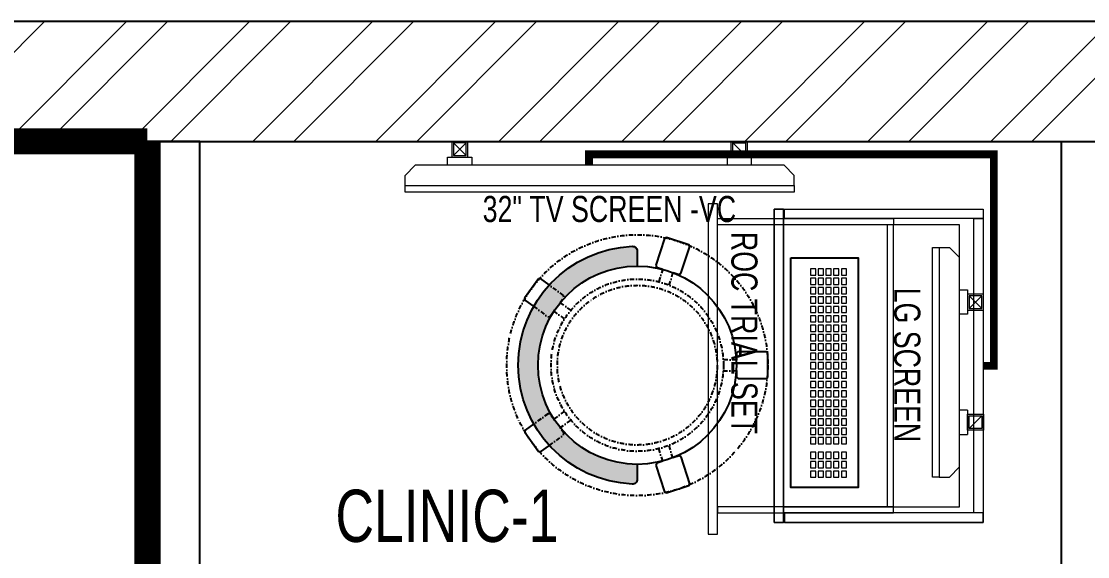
# Model space of a CAD drawing. Header units: feet. Extents: x 2743383 to 2765688, y -5729940 to -5723675.
# Drawn here: x 2756709 to 2758750, y -5724701 to -5723675 of the extents above; entities that cross this region are included whole.
import ezdxf

# ---------------------------------------------------------------- set-up
doc = ezdxf.new("R2010")
doc.units = ezdxf.units.FT
doc.header["$LTSCALE"] = 33
doc.header["$MEASUREMENT"] = 0
for name, pattern in [('ACAD_ISO03W100', [30, 12, -18]), ('DASHDOT2', [0.5, 0.25, -0.125, 0, -0.125]), ('HIDDEN', [9.524999999999995, 6.349999999999997, -3.174999999999998])]:
    doc.linetypes.add(name, pattern=pattern)
doc.layers.add('A-WALL', color=1, linetype='Continuous')
for name, color, linetype, lineweight in [('A-WALL HATCH', 251, 'Continuous', 0), ('Floor-Unit', 1, 'Continuous', 13), ('HATCH', 9, 'Continuous', 9), ('LENS-DIM', 252, 'Continuous', 5), ('LENS-FURNITURE', 13, 'Continuous', 9), ('LENS-PARTITION', 21, 'Continuous', 25), ('LENS-TEXT', 31, 'Continuous', 5), ('LENS_DIMENSION', 193, 'Continuous', 0), ('LENS_PARTITION', 21, 'Continuous', 25), ('LENS_TEXT', 31, 'Continuous', 5), ('LK-EQPMT', 3, 'Continuous', 18), ('LK-FLUTTED FINISH', 20, 'Continuous', 30), ('LK-MIRROR', 133, 'Continuous', 13), ('LN-ELEVATION-1', 81, 'Continuous', 25), ('LN-ELEVATION-2', 103, 'Continuous', 20), ('TV', 92, 'Continuous', 18)]:
    doc.layers.add(name, color=color, linetype=linetype, lineweight=lineweight)
doc.styles.get("Standard").update_dxf_attribs({"font": 'GILC____.TTF'})

# ---------------------------------------------------------------- blocks, each defined once
blk = doc.blocks.new('A$Ce1b0a12a')
at = {"layer": 'A-WALL HATCH'}
h = blk.add_hatch(dxfattribs=at)
h.set_pattern_fill('ANSI32', color=256, scale=444)
h.set_pattern_definition([(45, (-3285845.67004248, 5466894.915065643), (-117.7332790675601, 117.7332790675601), []), (45, (-3285767.1811899, 5466894.915065643), (-117.7332790675601, 117.7332790675601), [])])
h.paths.add_polyline_path([(-18200.99999999907, 5598), (-18200.99999999907, 6015), (-18491.99999999907, 6015), (-18491.99999999907, 5598)])
h.paths.add_polyline_path([(-15720.99999999907, 6125), (-15720.99999999907, 6265), (-18065.99999999907, 6265), (-18065.99999999907, 6125)])
h.paths.add_polyline_path([(-3636.999999999069, 6035), (-3636.999999999069, 4119), (-3351.999999999069, 4119), (-3352, 6035), (-252, 6035), (-252, 2973), (-3343, 2973), (-3343, 3103), (-3613, 3103), (-3613, 2833), (-230, 2833), (-230, 1773), (-1602, 1773), (-1602, 1623), (-225, 1623), (-225, 370), (-1783, 370), (-1783, 250), (-2394, 250), (-2394, 1841), (-2544, 1841), (-2544, 250), (-3487, 250), (-3487, 1863), (-3637, 1863), (-3637, 250), (-4873, 250), (-4873, 0), (0, 0), (0, 6265), (-3636.999999999069, 6265), (-15310.99999999907, 6265), (-15310.99999999907, 6035)])
h.paths.add_polyline_path([(-5273, 0), (-5273, 240), (-8271, 240), (-8271, 0)], flags=17)
h.paths.add_polyline_path([(-8671, 0), (-8671, 240), (-11782, 240), (-11782, 0)], flags=17)
h.paths.add_polyline_path([(-12182, 0), (-12182, 240), (-15131, 240), (-15131, 0)], flags=17)
h.paths.add_polyline_path([(-15531, -9.313226e-10), (-15531, 230), (-18002, 230), (-18002, 0)])
h.paths.add_polyline_path([(-18402, 0), (-18402, 120), (-18402, 230), (-19995, 229.9999999990687), (-19995, 0)])
at = {"layer": 'A-WALL'}
for p, q in [((-15310.99999999907, 6265), (-3636.999999999069, 6265)), ((-15310.99999999907, 6035), (-3636.999999999069, 6035))]:
    blk.add_line(p, q, dxfattribs=at)
blk = doc.blocks.new('TRIAL SET ROC')
at = {"layer": 'LENS-DIM', "ltscale": 0.5}
for points in [[(-400.3652351796627, -364.3162249757442), (-430.3652351796626, -364.3162249757442)], [(169.6347648203373, -364.3162249757442), (139.6347648203373, -364.3162249757442)]]:
    blk.add_lwpolyline(points, dxfattribs=at)
at = {"layer": 'LENS-FURNITURE'}
blk.add_lwpolyline([(-430.3652351796626, 18), (169.6347648203373, 18), (169.6347648203373, -382.3162249757443), (-430.3652351796626, -382.3162249757443)], close=True, dxfattribs=at)
at = {"layer": 'LENS-FURNITURE', "color": 146}
for points in [[(-412.3652351796627, -153.6065521437457), (-400.3652351796627, -153.6065521437457), (-400.3652351796628, -490.6065521437458), (-412.3652351796627, -490.6065521437458)], [(139.6347648203373, -153.6065521437458), (-400.3652351796627, -153.6065521437457), (-400.3652351796627, -165.6065521437457), (139.6347648203373, -165.6065521437458)], [(151.6347648203373, -153.6065521437458), (139.6347648203373, -153.6065521437458), (139.6347648203372, -490.6065521437458), (151.6347648203373, -490.6065521437458)], [(192.1347648203373, -490.6065521437458), (-440.8652351796627, -490.6065521437458), (-440.8652351796627, -508.6065521437458), (192.1347648203373, -508.6065521437458)]]:
    blk.add_lwpolyline(points, close=True, dxfattribs=at)
at = {"layer": 'LN-ELEVATION-2'}
for points in [[(-430.3652351796626, 18), (-412.3652351796627, 18), (-412.3652351796627, -362.3162249757442), (-430.3652351796626, -362.3162249757442)], [(-412.3652351796627, 18), (151.6347648203373, 18), (151.6347648203373, 0), (-412.3652351796627, 0)], [(169.6347648203373, 18), (151.6347648203373, 18), (151.6347648203373, -362.3162249757442), (169.6347648203373, -362.3162249757442)], [(169.6347648203373, -364.3162249757442), (-430.3652351796626, -364.3162249757442), (-430.3652351796626, -382.3162249757443), (169.6347648203373, -382.3162249757443)], [(169.6347648203373, -382.3162249757443), (-430.3652351796626, -382.3162249757443), (-430.3652351796626, -364.3162249757442), (169.6347648203373, -364.3162249757442)]]:
    blk.add_lwpolyline(points, close=True, dxfattribs=at)
at = {"layer": 'LN-ELEVATION-2', "linetype": 'HIDDEN', "ltscale": 100}
blk.add_lwpolyline([(-400.3652351796627, -364.3162249757442), (139.6347648203373, -364.3162249757442), (139.6347648203373, -27.35909500904381), (-400.3652351796627, -27.35909500904381)], close=True, dxfattribs=at)
at = {"insert": (-386.8645105547048, -414.1468168679739), "char_height": 50, "attachment_point": 1}
blk.add_mtext_dynamic_manual_height_columns('ROC TRIAL SET', width=625.228464345434, gutter_width=500, heights=[0], dxfattribs=at)
blk = doc.blocks.new('*U24')
at = {"layer": 'LK-EQPMT', "ltscale": 12}
blk.add_lwpolyline([(5.986879315214991, 4.914598100478997), (-5.986879315214991, 4.914598100478997), (-5.986879315214991, -4.914598100478997), (5.986879315214991, -4.914598100478997)], close=True, dxfattribs=at)
blk = doc.blocks.new('*U25')
at = {"color": 0, "linetype": 'ByBlock', "lineweight": -2}
for p in [(0, 0), (17.96063794564497, 0), (35.92127589128995, 0), (53.88191383693492, 0), (71.8425517825799, 0), (89.80318972822487, 0), (107.7638276738698, 0), (125.7244656195148, 0), (143.6851035651598, 0), (161.6457415108048, 0), (179.6063794564497, 0), (197.5670174020947, 0), (215.5276553477397, 0), (233.4882932933847, 0), (251.4489312390296, 0), (269.4095691846746, 0), (287.3702071303196, 0), (305.3308450759646, 0), (323.2914830216096, 0), (-9e-16, -14.74379430143699), (17.96063794564497, -14.74379430143699), (35.92127589128995, -14.74379430143699), (53.88191383693492, -14.74379430143699), (71.8425517825799, -14.74379430143699), (89.80318972822487, -14.74379430143699), (107.7638276738698, -14.74379430143699), (125.7244656195148, -14.74379430143699), (143.6851035651598, -14.74379430143699), (161.6457415108048, -14.74379430143699), (179.6063794564497, -14.74379430143699), (197.5670174020947, -14.74379430143699), (215.5276553477397, -14.74379430143699), (233.4882932933847, -14.74379430143699), (251.4489312390296, -14.74379430143699), (269.4095691846746, -14.74379430143699), (287.3702071303196, -14.74379430143699), (305.3308450759646, -14.74379430143699), (323.2914830216096, -14.74379430143699), (-1.8e-15, -29.48758860287398), (-2.7e-15, -44.23138290431096), (17.96063794564497, -29.48758860287398), (17.96063794564497, -44.23138290431096), (35.92127589128995, -29.48758860287398), (35.92127589128995, -44.23138290431096), (53.88191383693492, -29.48758860287398), (53.88191383693492, -44.23138290431096), (71.8425517825799, -29.48758860287398), (71.8425517825799, -44.23138290431096), (89.80318972822487, -29.48758860287398), (89.80318972822487, -44.23138290431096), (107.7638276738698, -29.48758860287398), (107.7638276738698, -44.23138290431096), (125.7244656195148, -29.48758860287398), (125.7244656195148, -44.23138290431096), (143.6851035651598, -29.48758860287398), (143.6851035651598, -44.23138290431096), (161.6457415108048, -29.48758860287398), (161.6457415108048, -44.23138290431096), (179.6063794564497, -29.48758860287398), (179.6063794564497, -44.23138290431096), (197.5670174020947, -29.48758860287398), (197.5670174020947, -44.23138290431096), (215.5276553477397, -29.48758860287398), (215.5276553477397, -44.23138290431096), (233.4882932933847, -29.48758860287398), (233.4882932933847, -44.23138290431096), (251.4489312390296, -29.48758860287398), (251.4489312390296, -44.23138290431096), (269.4095691846746, -29.48758860287398), (269.4095691846746, -44.23138290431096), (287.3702071303196, -29.48758860287398), (287.3702071303196, -44.23138290431096), (305.3308450759646, -29.48758860287398), (305.3308450759646, -44.23138290431096), (323.2914830216096, -29.48758860287398), (323.2914830216096, -44.23138290431096), (-3.6e-15, -58.97517720574795), (17.96063794564497, -58.97517720574795), (35.92127589128994, -58.97517720574795), (53.88191383693492, -58.97517720574795), (71.8425517825799, -58.97517720574795), (89.80318972822487, -58.97517720574795), (107.7638276738698, -58.97517720574795), (125.7244656195148, -58.97517720574795), (143.6851035651598, -58.97517720574795), (161.6457415108048, -58.97517720574795), (179.6063794564497, -58.97517720574795), (197.5670174020947, -58.97517720574795), (215.5276553477397, -58.97517720574795), (233.4882932933847, -58.97517720574795), (251.4489312390296, -58.97517720574795), (269.4095691846746, -58.97517720574795), (287.3702071303196, -58.97517720574795), (305.3308450759646, -58.97517720574795), (323.2914830216096, -58.97517720574795)]:
    blk.add_blockref('*U24', p, dxfattribs=at)
blk = doc.blocks.new('*U22')
at = {"layer": 'LK-EQPMT', "ltscale": 12}
blk.add_lwpolyline([(5.986879315214991, 4.914598100478997), (-5.986879315214991, 4.914598100478997), (-5.986879315214991, -4.914598100478997), (5.986879315214991, -4.914598100478997)], close=True, dxfattribs=at)
blk = doc.blocks.new('*U23')
at = {"color": 0, "linetype": 'ByBlock', "lineweight": -2}
for p in [(0, 0), (17.96063794564497, 0), (35.92127589128995, 0), (-9e-16, -14.74379430143699), (17.96063794564497, -14.74379430143699), (35.92127589128995, -14.74379430143699), (-1.8e-15, -29.48758860287398), (-2.7e-15, -44.23138290431096), (17.96063794564497, -29.48758860287398), (17.96063794564497, -44.23138290431096), (35.92127589128995, -29.48758860287398), (35.92127589128995, -44.23138290431096), (-3.6e-15, -58.97517720574795), (17.96063794564497, -58.97517720574795), (35.92127589128994, -58.97517720574795)]:
    blk.add_blockref('*U22', p, dxfattribs=at)
blk = doc.blocks.new('*U17')
at = {"ltscale": 12}
blk.add_lwpolyline([(8.040144996717572, 2.91038e-11), (8.040144996717572, 129.0940371821052), (448.0401449967176, 129.0940371821052), (448.0401449967176, 2.91038e-11)], close=True, dxfattribs=at)
for name, p in [('*U25', (35.16895717114949, 101.6202952143818)), ('*U23', (386.6121428576974, 101.6202952143818))]:
    blk.add_blockref(name, p)
blk = doc.blocks.new('CLINIC SCREEN')
at = {"layer": 'TV'}
for p, q in [((-103.1090284836336, 42.85441964946222), (-127.4114311772946, 18.55201695591665)), ((-127.4114311772946, 42.85441964946222), (-103.1090284836336, 18.55201695591665)), ((102.7052824410566, 42.85441964946222), (127.007685134602, 18.55201695591665))]:
    blk.add_line(p, q, dxfattribs=at)
at = {"layer": 'TV', "ltscale": 12}
for p, q in [((-220.0000000000082, -19.41163062257681), (-200.5883693773149, 0)), ((200.5883693773149, 0), (-200.5883693773149, 0)), ((-138.5315413423604, 0), (-138.5315413423604, 15.514207008644)), ((-138.5315413423604, 15.514207008644), (-91.98892031613741, 15.514207008644)), ((-91.98892031613741, 15.514207008644), (-91.98892031613741, 0)), ((91.98892031610741, 15.514207008644), (91.98892031610741, 0)), ((91.98892031610741, 15.514207008644), (138.5315413423595, 15.514207008644)), ((138.5315413423595, 0), (138.5315413423595, 15.514207008644)), ((219.9999999999918, -19.41163062257681), (200.5883693773149, 0)), ((-220.0000000000082, -38.82326124538668), (-220.0000000000082, -19.41163062257681)), ((219.9999999999918, -38.82326124538668), (219.9999999999918, -19.41163062257681))]:
    blk.add_line(p, q, dxfattribs=at)
at = {"layer": 'TV'}
for points in [[(-130.4492315140169, 15.51421661919448), (-100.0712281470269, 15.51421661919448), (-100.0712281470269, 45.89221998606814), (-130.4492315140169, 45.89221998606814)], [(-127.4114311772946, 18.55201695591665), (-103.1090284836336, 18.55201695591665), (-103.1090284836336, 42.85441964946222), (-127.4114311772946, 42.85441964946222)], [(130.0454854713243, 15.51421661919448), (99.66748210433435, 15.51421661919448), (99.66748210433435, 45.89221998606814), (130.0454854713243, 45.89221998606814)], [(127.007685134602, 18.55201695591665), (102.7052824410566, 18.55201695591665), (102.7052824410566, 42.85441964946222), (127.007685134602, 42.85441964946222)]]:
    blk.add_lwpolyline(points, close=True, dxfattribs=at)
at = {"layer": 'TV', "ltscale": 12}
blk.add_lwpolyline([(-220.0000000000082, -51.71278328332107), (-220.0000000000082, -38.82326124538668), (219.9999999999918, -38.82326124538668), (219.9999999999918, -51.71278328332107)], close=True, dxfattribs=at)
at = {"layer": 'Floor-Unit', "color": 0, "ltscale": 2, "insert": (5.199680584678389, -100.4085774972336), "char_height": 50, "attachment_point": 5}
blk.add_mtext_dynamic_manual_height_columns('LG SCREEN', width=466.4796511627907, gutter_width=12.5, heights=[0], dxfattribs=at)
blk = doc.blocks.new('32INCH VC FOR CLINIC')
at = {"layer": 'LK-EQPMT'}
for p, q in [((116.8909715171903, 152.5672029328125), (92.58856882341206, 128.264800239267)), ((92.58856882341206, 152.5672029328125), (116.8909715171903, 128.264800239267)), ((627.7052824404091, 152.5672029328125), (652.0076851341872, 128.264800239267))]:
    blk.add_line(p, q, dxfattribs=at)
at = {"layer": 'LK-EQPMT', "ltscale": 12}
for p, q in [((81.46845865808427, 109.7127832833503), (81.46845865808427, 125.2269902919943)), ((81.46845865808427, 125.2269902919943), (128.0110796838999, 125.2269902919943)), ((128.0110796838999, 125.2269902919943), (128.0110796838999, 109.7127832833503)), ((616.9889203161001, 125.2269902919943), (616.9889203161001, 109.7127832833503)), ((616.9889203161001, 125.2269902919943), (663.5315413419156, 125.2269902919943)), ((663.5315413419156, 109.7127832833503), (663.5315413419156, 125.2269902919943)), ((0, 90.30115266077335), (19.41163062304258, 109.7127832833503)), ((725.5883693769574, 109.7127832833503), (19.41163062304258, 109.7127832833503)), ((745, 90.30115266077335), (725.5883693769574, 109.7127832833503)), ((0, 70.88952203796362), (0, 90.30115266077335)), ((745, 70.88952203796362), (745, 90.30115266077335))]:
    blk.add_line(p, q, dxfattribs=at)
at = {"layer": 'LK-EQPMT'}
for points in [[(89.55076848529278, 125.2269999025447), (119.9287718534469, 125.2269999025447), (119.9287718534469, 155.6050032694184), (89.55076848529278, 155.6050032694184)], [(92.58856882341206, 128.264800239267), (116.8909715171903, 128.264800239267), (116.8909715171903, 152.5672029328125), (92.58856882341206, 152.5672029328125)], [(655.0454854704439, 125.2269999025447), (624.6674821041522, 125.2269999025447), (624.6674821041522, 155.6050032694184), (655.0454854704439, 155.6050032694184)], [(652.0076851341872, 128.264800239267), (627.7052824404091, 128.264800239267), (627.7052824404091, 152.5672029328125), (652.0076851341872, 152.5672029328125)]]:
    blk.add_lwpolyline(points, close=True, dxfattribs=at)
at = {"layer": 'LK-EQPMT', "ltscale": 12}
blk.add_lwpolyline([(0, 58.0000000000291), (0, 70.88952203796362), (745, 70.88952203796362), (745, 58.0000000000291)], close=True, dxfattribs=at)
at = {"layer": 'LENS-TEXT', "color": 0, "ltscale": 2, "insert": (391.1996805854142, 25.6359011628374), "char_height": 50, "attachment_point": 5}
blk.add_mtext_dynamic_manual_height_columns('32" TV SCREEN -VC', width=466.4796511627907, gutter_width=12.5, heights=[0], dxfattribs=at)
blk = doc.blocks.new('DR STOOL')
at = {"layer": 'HATCH'}
h = blk.add_hatch(dxfattribs=at)
h.set_pattern_fill('ANSI36', color=250, angle=-90.00000000000001)
h.set_pattern_definition([(315, (-227.8099174643867, 917.3997257252777), (6.173926083235043, -1.683798022700468), [7.9375, -1.587499999999999, 0, -1.587499999999999])])
edge = h.paths.add_edge_path()
edge.add_line((-190.0000000041909, 4.511094e-10), (-218.6899174675346, 4.511094e-10))
edge.add_arc((-218.6899174670689, 9.120000000388245), 9.119999999940092, 177.6119845363388, 269.9999999996136, ccw=False)
edge.add_arc((-1.8626451e-09, 3.565219e-10), 228.000000002257, 2.3880154632688004, 177.6119845367313, ccw=False)
edge.add_arc((218.6899174633436, 9.120000000497384), 9.120000000051716, -90.00000000034493, 2.3880154629299, ccw=False)
edge.add_line((218.6899174633436, 4.511094e-10), (190, 4.511094e-10))
edge.add_arc((-1.8626451e-09, 4.511094e-10), 190.000000001979, -1.27e-14, 180)
at = {"layer": 'LN-ELEVATION-1', "color": 1, "ltscale": 100}
for p, q in [((-128.6221585394814, 215.4841044476634), (-165.2704676063731, 189.0243927398114)), ((-124.7228340068832, 214.8545704018979), (-128.6221585394814, 215.4841044476634)), ((-112.6981821293011, 198.1996966340157), (-124.7228340068832, 214.8545704018979)), ((124.7553772013634, 214.9803744515593), (112.5488144652918, 198.2845540212292)), ((128.7014972954057, 215.5933048763618), (124.7553772013634, 214.9803744515593)), ((128.7014972954057, 215.5933048763618), (124.7553772013634, 214.9803744515593)), ((165.1911288509145, 188.915192311113), (128.7014972954057, 215.5933048763618)), ((165.1911288509145, 188.915192311113), (128.7014972954057, 215.5933048763618)), ((-165.2704676063731, 189.0243927398114), (-165.9069543029182, 185.0820035930228)), ((-165.9069543029182, 185.0820035930228), (-153.8003208162263, 168.3135803133482)), ((153.6734594982117, 168.4294150282658), (165.7973639420234, 185.0121775862135)), ((165.7973639420234, 185.0121775862135), (165.1911288509145, 188.915192311113)), ((165.7973639420234, 185.0121775862135), (165.1911288509145, 188.915192311113)), ((-191.2928382232785, -35.45407700946089), (-242.9550312487409, -52.24013893969095)), ((-187.9259491492994, -37.1695928365807), (-191.2928382232785, -35.45407700946089)), ((-184.1424400564283, -48.81403796559607), (-187.9259491492994, -37.1695928365807)), ((188.0651108901948, -36.96233201187715), (184.0504167033359, -49.19388854173303)), ((191.3981811110861, -35.27656588272658), (188.0651108901948, -36.96233201187715)), ((243.0100176925771, -52.21682526778022), (191.3981811110861, -35.27656588272658)), ((-242.9550312487409, -52.24013893969095), (-244.7482102331705, -55.75945052818861)), ((-244.7482102331705, -55.75945052818861), (-230.7800458371639, -98.74904560100549)), ((230.715890809428, -98.7280946081737), (244.8123673382215, -55.78040257930116)), ((244.8123673382215, -55.78040257930116), (243.0100176925771, -52.21682526778022)), ((-173.8639617776498, -80.4479453730819), (-177.8421125086024, -68.2044548037811)), ((-175.5596735184081, -83.7759667420105), (-173.8639617776498, -80.4479453730819)), ((177.6922140880488, -68.56540505095472), (173.8739495249465, -80.1985000452405)), ((173.8739495249465, -80.1985000452405), (175.5794035866856, -83.5704969359358)), ((-230.7800458371639, -98.74904560100549), (-227.2218665438704, -100.5620286722478)), ((-227.2218665438704, -100.5620286722478), (-175.5596735184081, -83.7759667420105)), ((175.5794035866856, -83.5704969359358), (227.1912401677109, -100.5107563209894)), ((227.1912401677109, -100.5107563209894), (230.715890809428, -98.7280946081737)), ((-22.72193054761737, -190.2142363802995), (-25.39390889601782, -192.886214728569)), ((-25.39390889601782, -192.886214728569), (-25.39390889601782, -247.2070584567482)), ((-10.47823652112856, -190.2142363802995), (-22.72193054761737, -190.2142363802995)), ((22.78362171910703, -190.2142363802995), (9.910054048988968, -190.2142363802995)), ((25.42475448176265, -192.8553691428751), (22.78362171910703, -190.2142363802995)), ((25.42475448176265, -247.1762128710543), (25.42475448176265, -192.8553691428751)), ((-25.39390889601782, -247.2070584567482), (-22.60096735274419, -250)), ((-22.60096735274419, -250), (22.60096735274419, -250)), ((22.60096735274419, -250), (25.42475448176265, -247.1762128710543))]:
    blk.add_line(p, q, dxfattribs=at)
at = {"layer": 'LN-ELEVATION-1', "linetype": 'DASHDOT2'}
for p, q in [((-92.92521573789418, 170.8129362839827), (-112.6981821293011, 198.1996966340157)), ((112.5488144652918, 198.2845540212292), (92.69529851106927, 171.1294289919315)), ((-153.8003208162263, 168.3135803133482), (-134.1093360339291, 141.0403694751003)), ((-103.4542870586738, 159.9154408004979), (-93.52748446213081, 167.0824927485227)), ((-93.52748446213081, 167.0824927485227), (-92.92521573789418, 170.8129362839827)), ((92.69529851106927, 171.1294289919315), (93.26858203159645, 167.4385604566923)), ((93.26858203159645, 167.4385604566923), (103.6608748426661, 159.8406005539291)), ((133.7372852512635, 141.1612321265929), (153.6734594982117, 168.4294150282658)), ((-130.4219571123831, 140.4450534014686), (-119.9844727469608, 147.9808124662595)), ((-119.9844727469608, 147.9808124662595), (-105.3687285655178, 126.9741353208374)), ((-88.15393704269081, 139.4771787207864), (-103.4542870586738, 159.9154408004979)), ((103.6608748426661, 159.8406005539291), (88.19885099539533, 139.4487815762331)), ((105.4096150295809, 126.94019481352), (120.1194891873747, 147.8074627162714)), ((120.1194891873747, 147.8074627162714), (130.0033113472163, 140.5812532722048)), ((-134.1093360339291, 141.0403694751003), (-130.4219571123831, 140.4450534014686)), ((130.0033113472163, 140.5812532722048), (133.7372852512635, 141.1612321265929)), ((-159.954806596972, -40.49024384317454), (-184.1424400564283, -48.81403796559607)), ((184.0504167033359, -49.19388854173303), (159.8786162491887, -40.79004861696012)), ((-177.8421125086024, -68.2044548037811), (-153.4148110738024, -60.73628028803068)), ((153.3006618716754, -61.02382378749462), (177.6922140880488, -68.56540505095472)), ((-10.92024635523557, -164.6382343793375), (-10.47823652112856, -190.2142363802995)), ((9.910054048988968, -190.2142363802995), (10.35584833659231, -164.674698740353))]:
    blk.add_line(p, q, dxfattribs=at)
at = {"layer": 'LN-ELEVATION-1', "color": 1, "ltscale": 100}
blk.add_lwpolyline([(-190.0000000023283, 0), (-218.6899174656719, 0, -0.4264743413925903), (-227.8019973598421, 9.5, -0.959166304662544), (227.8019973593764, 9.5, -0.4264743413925903), (218.6899174647406, 0), (190.0000000013969, 0)], format="xyb", dxfattribs=at)
at = {"layer": 'LN-ELEVATION-1', "linetype": 'DASHDOT2'}
for radius in [250, 165, 153]:
    blk.add_circle((0, 0), radius, dxfattribs=at)
at = {"layer": 'LN-ELEVATION-1', "color": 1, "ltscale": 100}
blk.add_circle((0, 0), 190, dxfattribs=at)

msp = doc.modelspace()

# ---------------------------------------------------------------- linework, layer by layer
at = {"color": 13, "linetype": 'ACAD_ISO03W100', "ltscale": 0.01, "const_width": 15}
msp.add_lwpolyline([(2758550.493322283, -5724334.779035562), (2758570.852417304, -5724334.779035562), (2758570.852417297, -5723929.722976166), (2757795.8524173, -5723929.722976166), (2757795.8524173, -5723950.615196144)], dxfattribs=at)
at = {"layer": 'LENS-PARTITION'}
for points in [[(2756950.493322282, -5725504.722976157), (2757050.493322282, -5725504.722976157), (2757050.493322282, -5723904.722976158), (2756950.493322282, -5723904.722976158)], [(2758700.493322282, -5723904.722976158), (2758800.493322282, -5723904.722976158), (2758800.493322282, -5728669.722972031), (2758700.493322282, -5728669.722972031)]]:
    msp.add_lwpolyline(points, close=True, dxfattribs=at)
at = {"layer": 'LK-FLUTTED FINISH', "linetype": 'ACAD_ISO03W100', "ltscale": 0.05, "const_width": 50}
msp.add_lwpolyline([(2756950.493322282, -5723904.722976158), (2756950.493321, -5728659.93130536)], dxfattribs=at)
at = {"layer": 'LK-MIRROR', "linetype": 'ACAD_ISO03W100', "ltscale": 0.05, "const_width": 50}
msp.add_lwpolyline([(2756950.493322282, -5723904.722976158), (2754987.464529607, -5723904.722976153)], dxfattribs=at)

# ---------------------------------------------------------------- block references
msp.add_blockref('32INCH VC FOR CLINIC', (2757443.589530684, -5724060.327979426))
at = {"rotation": 270}
for name, p in [('TRIAL SET ROC', (2758532.493322282, -5724465.144270742)), ('*U17', (2758182.220252662, -5724119.92470657))]:
    msp.add_blockref(name, p, dxfattribs=at)
at = {"layer": 'LENS-FURNITURE', "rotation": 90.00000000000003}
msp.add_blockref('DR STOOL', (2757888.179716661, -5724333.634627448), dxfattribs=at)
at = {"layer": 'LENS_DIMENSION'}
msp.add_blockref('A$Ce1b0a12a', (2765688.493322282, -5729939.722976157), dxfattribs=at)
at = {"layer": 'LENS_PARTITION', "rotation": 270}
msp.add_blockref('CLINIC SCREEN', (2758505.134227275, -5724327.976303364), dxfattribs=at)

# ---------------------------------------------------------------- texts
at = {"layer": 'LENS_TEXT', "linetype": 'Continuous', "ltscale": 3, "insert": (2757523.852190984, -5724789.687979138), "char_height": 100, "attachment_point": 5}
msp.add_mtext_dynamic_manual_height_columns('CLINIC-1 COMPACT ROC- MINSIGN', width=730.5073781448633, gutter_width=0.9999999999999992, heights=[0], dxfattribs=at)

doc.saveas('drawing.dxf')
